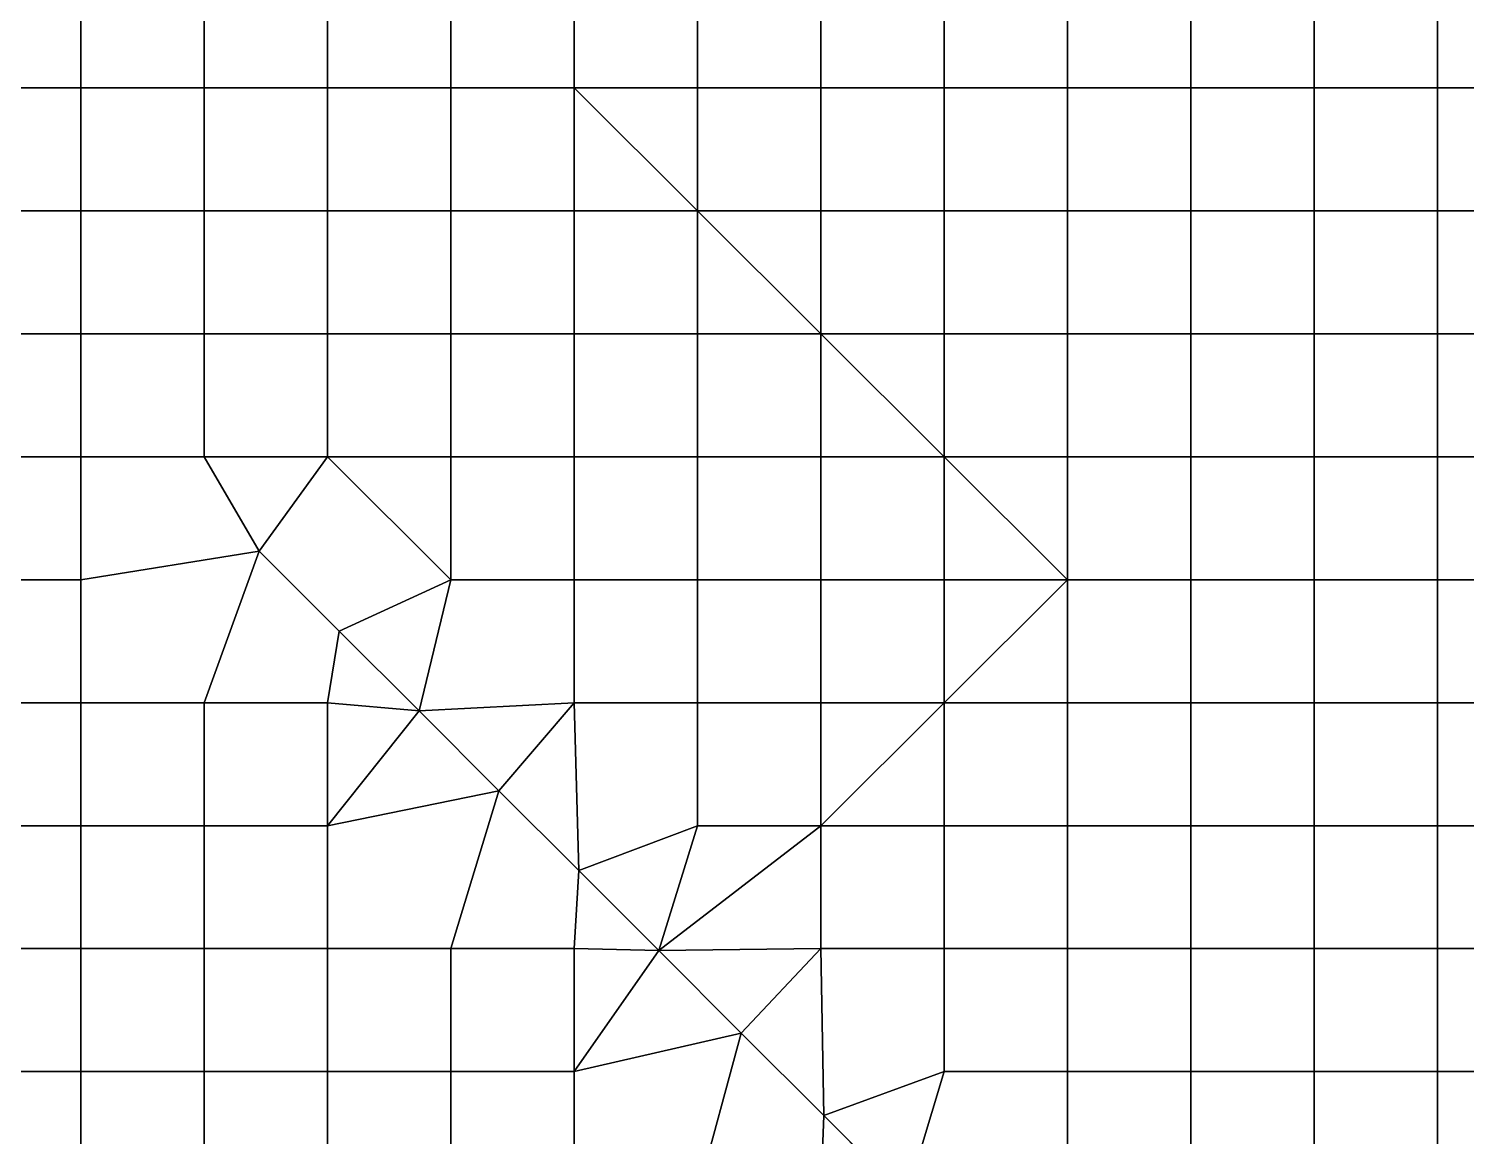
# Model space of a CAD drawing. Extents: x -13 to 39.3, y -26.5 to 20.6.
# Drawn here: x 5.41 to 11.26, y -14.26 to -9.75 of the extents above; entities that cross this region are included whole.
import ezdxf

# ---------------------------------------------------------------- set-up
doc = ezdxf.new("R2010")
doc.units = 0
doc.layers.add('BARS', color=1, linetype='CONTINUOUS')
doc.layers.add('FACES', color=5, linetype='CONTINUOUS')

msp = doc.modelspace()

# ---------------------------------------------------------------- linework, layer by layer
at = {"layer": 'BARS'}
for p, q in [((7.62675, -9.99316), (8.12887, -10.4939)), ((7.62675, -9.99316, 3.3), (8.12887, -10.4939, 3.3)), ((8.12887, -10.4939), (8.63098, -10.9946)), ((8.12887, -10.4939, 3.3), (8.63098, -10.9946, 3.3)), ((8.63098, -10.9946), (9.13309, -11.4953)), ((8.63098, -10.9946, 3.3), (9.13309, -11.4953, 3.3)), ((9.13309, -11.4953), (9.63521, -11.996)), ((9.13309, -11.4953, 3.3), (9.63521, -11.996, 3.3)), ((6.66938, -12.2047), (6.34411, -11.8794)), ((6.34411, -11.8794), (6.34411, -11.8794, 0.66)), ((6.34411, -11.8794, 0.66), (6.34411, -11.8794, 1.32)), ((6.34411, -11.8794, 1.32), (6.34411, -11.8794, 1.98)), ((6.34411, -11.8794, 1.98), (6.34411, -11.8794, 2.64)), ((6.34411, -11.8794, 2.64), (6.34411, -11.8794, 3.3)), ((6.66938, -12.2047, 3.3), (6.34411, -11.8794, 3.3)), ((9.63521, -11.996), (9.13309, -12.4967)), ((9.63521, -11.996, 3.3), (9.13309, -12.4967, 3.3)), ((6.99465, -12.5299), (6.66938, -12.2047)), ((6.99465, -12.5299, 3.3), (6.66938, -12.2047, 3.3)), ((9.13309, -12.4967), (8.63098, -12.9974)), ((9.13309, -12.4967, 3.3), (8.63098, -12.9974, 3.3)), ((7.31992, -12.8552), (6.99465, -12.5299)), ((7.31992, -12.8552, 3.3), (6.99465, -12.5299, 3.3)), ((7.64519, -13.1805), (7.31992, -12.8552)), ((7.64519, -13.1805, 3.3), (7.31992, -12.8552, 3.3)), ((8.63098, -12.9974), (7.97046, -13.5057)), ((8.63098, -12.9974, 3.3), (7.97046, -13.5057, 3.3)), ((7.97046, -13.5057), (7.64519, -13.1805)), ((7.97046, -13.5057, 3.3), (7.64519, -13.1805, 3.3)), ((8.30633, -13.8416), (7.97046, -13.5057)), ((8.30633, -13.8416, 3.3), (7.97046, -13.5057, 3.3)), ((8.64221, -14.1775), (8.30633, -13.8416)), ((8.64221, -14.1775, 3.3), (8.30633, -13.8416, 3.3)), ((8.97809, -14.5134), (8.64221, -14.1775)), ((8.97809, -14.5134, 3.3), (8.64221, -14.1775, 3.3))]:
    msp.add_line(p, q, dxfattribs=at)
at = {"layer": 'FACES'}
for points in [[(5.6183, -9.49245), (5.11618, -9.49245), (5.11618, -9.99316), (5.6183, -9.99316)], [(5.6183, -9.49245, 3.3), (5.11618, -9.49245, 3.3), (5.11618, -9.99316, 3.3), (5.6183, -9.99316, 3.3)], [(6.12041, -9.49245), (5.6183, -9.49245), (5.6183, -9.99316), (6.12041, -9.99316)], [(6.12041, -9.49245, 3.3), (5.6183, -9.49245, 3.3), (5.6183, -9.99316, 3.3), (6.12041, -9.99316, 3.3)], [(6.62252, -9.49245), (6.12041, -9.49245), (6.12041, -9.99316), (6.62252, -9.99316)], [(6.62252, -9.49245, 3.3), (6.12041, -9.49245, 3.3), (6.12041, -9.99316, 3.3), (6.62252, -9.99316, 3.3)], [(7.12464, -9.49245), (6.62252, -9.49245), (6.62252, -9.99316), (7.12464, -9.99316)], [(7.12464, -9.49245, 3.3), (6.62252, -9.49245, 3.3), (6.62252, -9.99316, 3.3), (7.12464, -9.99316, 3.3)], [(7.62675, -9.49245), (7.12464, -9.49245), (7.12464, -9.99316), (7.62675, -9.99316)], [(7.62675, -9.49245, 3.3), (7.12464, -9.49245, 3.3), (7.12464, -9.99316, 3.3), (7.62675, -9.99316, 3.3)], [(8.12887, -9.49245), (7.62675, -9.49245), (7.62675, -9.99316), (8.12887, -9.99316)], [(8.12887, -9.49245, 3.3), (7.62675, -9.49245, 3.3), (7.62675, -9.99316, 3.3), (8.12887, -9.99316, 3.3)], [(8.63098, -9.49245), (8.12887, -9.49245), (8.12887, -9.99316), (8.63098, -9.99316)], [(8.63098, -9.49245, 3.3), (8.12887, -9.49245, 3.3), (8.12887, -9.99316, 3.3), (8.63098, -9.99316, 3.3)], [(9.13309, -9.49245), (8.63098, -9.49245), (8.63098, -9.99316), (9.13309, -9.99316)], [(9.13309, -9.49245, 3.3), (8.63098, -9.49245, 3.3), (8.63098, -9.99316, 3.3), (9.13309, -9.99316, 3.3)], [(9.63521, -9.49245), (9.13309, -9.49245), (9.13309, -9.99316), (9.63521, -9.99316)], [(9.63521, -9.49245, 3.3), (9.13309, -9.49245, 3.3), (9.13309, -9.99316, 3.3), (9.63521, -9.99316, 3.3)], [(10.1373, -9.49245), (9.63521, -9.49245), (9.63521, -9.99316), (10.1373, -9.99316)], [(10.1373, -9.49245, 3.3), (9.63521, -9.49245, 3.3), (9.63521, -9.99316, 3.3), (10.1373, -9.99316, 3.3)], [(10.6394, -9.49245), (10.1373, -9.49245), (10.1373, -9.99316), (10.6394, -9.99316)], [(10.6394, -9.49245, 3.3), (10.1373, -9.49245, 3.3), (10.1373, -9.99316, 3.3), (10.6394, -9.99316, 3.3)], [(11.1415, -9.49245), (10.6394, -9.49245), (10.6394, -9.99316), (11.1415, -9.99316)], [(11.1415, -9.49245, 3.3), (10.6394, -9.49245, 3.3), (10.6394, -9.99316, 3.3), (11.1415, -9.99316, 3.3)], [(11.6437, -9.49245), (11.1415, -9.49245), (11.1415, -9.99316), (11.6437, -9.99316)], [(11.6437, -9.49245, 3.3), (11.1415, -9.49245, 3.3), (11.1415, -9.99316, 3.3), (11.6437, -9.99316, 3.3)], [(5.6183, -9.99316), (5.11618, -9.99316), (5.11618, -10.4939), (5.6183, -10.4939)], [(5.6183, -9.99316, 3.3), (5.11618, -9.99316, 3.3), (5.11618, -10.4939, 3.3), (5.6183, -10.4939, 3.3)], [(6.12041, -9.99316), (5.6183, -9.99316), (5.6183, -10.4939), (6.12041, -10.4939)], [(6.12041, -9.99316, 3.3), (5.6183, -9.99316, 3.3), (5.6183, -10.4939, 3.3), (6.12041, -10.4939, 3.3)], [(6.62252, -9.99316), (6.12041, -9.99316), (6.12041, -10.4939), (6.62252, -10.4939)], [(6.62252, -9.99316, 3.3), (6.12041, -9.99316, 3.3), (6.12041, -10.4939, 3.3), (6.62252, -10.4939, 3.3)], [(7.12464, -9.99316), (6.62252, -9.99316), (6.62252, -10.4939), (7.12464, -10.4939)], [(7.12464, -9.99316, 3.3), (6.62252, -9.99316, 3.3), (6.62252, -10.4939, 3.3), (7.12464, -10.4939, 3.3)], [(7.62675, -9.99316), (7.12464, -9.99316), (7.12464, -10.4939), (7.62675, -10.4939)], [(7.62675, -9.99316, 3.3), (7.12464, -9.99316, 3.3), (7.12464, -10.4939, 3.3), (7.62675, -10.4939, 3.3)], [(8.12887, -9.99316), (7.62675, -9.99316), (7.62675, -10.4939), (8.12887, -10.4939)], [(8.12887, -10.4939, 0.66), (8.12887, -10.4939), (7.62675, -9.99316), (7.62675, -9.99316, 0.66)], [(8.12887, -10.4939, 1.32), (8.12887, -10.4939, 0.66), (7.62675, -9.99316, 0.66), (7.62675, -9.99316, 1.32)], [(8.12887, -10.4939, 1.98), (8.12887, -10.4939, 1.32), (7.62675, -9.99316, 1.32), (7.62675, -9.99316, 1.98)], [(8.12887, -10.4939, 2.64), (8.12887, -10.4939, 1.98), (7.62675, -9.99316, 1.98), (7.62675, -9.99316, 2.64)], [(8.12887, -10.4939, 3.3), (8.12887, -10.4939, 2.64), (7.62675, -9.99316, 2.64), (7.62675, -9.99316, 3.3)], [(8.12887, -9.99316, 3.3), (7.62675, -9.99316, 3.3), (7.62675, -10.4939, 3.3), (8.12887, -10.4939, 3.3)], [(8.63098, -9.99316), (8.12887, -9.99316), (8.12887, -10.4939), (8.63098, -10.4939)], [(8.63098, -9.99316, 3.3), (8.12887, -9.99316, 3.3), (8.12887, -10.4939, 3.3), (8.63098, -10.4939, 3.3)], [(9.13309, -9.99316), (8.63098, -9.99316), (8.63098, -10.4939), (9.13309, -10.4939)], [(9.13309, -9.99316, 3.3), (8.63098, -9.99316, 3.3), (8.63098, -10.4939, 3.3), (9.13309, -10.4939, 3.3)], [(9.63521, -9.99316), (9.13309, -9.99316), (9.13309, -10.4939), (9.63521, -10.4939)], [(9.63521, -9.99316, 3.3), (9.13309, -9.99316, 3.3), (9.13309, -10.4939, 3.3), (9.63521, -10.4939, 3.3)], [(10.1373, -9.99316), (9.63521, -9.99316), (9.63521, -10.4939), (10.1373, -10.4939)], [(10.1373, -9.99316, 3.3), (9.63521, -9.99316, 3.3), (9.63521, -10.4939, 3.3), (10.1373, -10.4939, 3.3)], [(10.6394, -9.99316), (10.1373, -9.99316), (10.1373, -10.4939), (10.6394, -10.4939)], [(10.6394, -9.99316, 3.3), (10.1373, -9.99316, 3.3), (10.1373, -10.4939, 3.3), (10.6394, -10.4939, 3.3)], [(11.1415, -9.99316), (10.6394, -9.99316), (10.6394, -10.4939), (11.1415, -10.4939)], [(11.1415, -9.99316, 3.3), (10.6394, -9.99316, 3.3), (10.6394, -10.4939, 3.3), (11.1415, -10.4939, 3.3)], [(11.6437, -9.99316), (11.1415, -9.99316), (11.1415, -10.4939), (11.6437, -10.4939)], [(11.6437, -9.99316, 3.3), (11.1415, -9.99316, 3.3), (11.1415, -10.4939, 3.3), (11.6437, -10.4939, 3.3)], [(5.6183, -10.4939), (5.11618, -10.4939), (5.11618, -10.9946), (5.6183, -10.9946)], [(5.6183, -10.4939, 3.3), (5.11618, -10.4939, 3.3), (5.11618, -10.9946, 3.3), (5.6183, -10.9946, 3.3)], [(6.12041, -10.4939), (5.6183, -10.4939), (5.6183, -10.9946), (6.12041, -10.9946)], [(6.12041, -10.4939, 3.3), (5.6183, -10.4939, 3.3), (5.6183, -10.9946, 3.3), (6.12041, -10.9946, 3.3)], [(6.62252, -10.4939), (6.12041, -10.4939), (6.12041, -10.9946), (6.62252, -10.9946)], [(6.62252, -10.4939, 3.3), (6.12041, -10.4939, 3.3), (6.12041, -10.9946, 3.3), (6.62252, -10.9946, 3.3)], [(7.12464, -10.4939), (6.62252, -10.4939), (6.62252, -10.9946), (7.12464, -10.9946)], [(7.12464, -10.4939, 3.3), (6.62252, -10.4939, 3.3), (6.62252, -10.9946, 3.3), (7.12464, -10.9946, 3.3)], [(7.62675, -10.4939), (7.12464, -10.4939), (7.12464, -10.9946), (7.62675, -10.9946)], [(7.62675, -10.4939, 3.3), (7.12464, -10.4939, 3.3), (7.12464, -10.9946, 3.3), (7.62675, -10.9946, 3.3)], [(8.12887, -10.4939), (7.62675, -10.4939), (7.62675, -10.9946), (8.12887, -10.9946)], [(8.12887, -10.4939, 3.3), (7.62675, -10.4939, 3.3), (7.62675, -10.9946, 3.3), (8.12887, -10.9946, 3.3)], [(8.63098, -10.4939), (8.12887, -10.4939), (8.12887, -10.9946), (8.63098, -10.9946)], [(8.63098, -10.9946, 0.66), (8.63098, -10.9946), (8.12887, -10.4939), (8.12887, -10.4939, 0.66)], [(8.63098, -10.9946, 1.32), (8.63098, -10.9946, 0.66), (8.12887, -10.4939, 0.66), (8.12887, -10.4939, 1.32)], [(8.63098, -10.9946, 1.98), (8.63098, -10.9946, 1.32), (8.12887, -10.4939, 1.32), (8.12887, -10.4939, 1.98)], [(8.63098, -10.9946, 2.64), (8.63098, -10.9946, 1.98), (8.12887, -10.4939, 1.98), (8.12887, -10.4939, 2.64)], [(8.63098, -10.9946, 3.3), (8.63098, -10.9946, 2.64), (8.12887, -10.4939, 2.64), (8.12887, -10.4939, 3.3)], [(8.63098, -10.4939, 3.3), (8.12887, -10.4939, 3.3), (8.12887, -10.9946, 3.3), (8.63098, -10.9946, 3.3)], [(9.13309, -10.4939), (8.63098, -10.4939), (8.63098, -10.9946), (9.13309, -10.9946)], [(9.13309, -10.4939, 3.3), (8.63098, -10.4939, 3.3), (8.63098, -10.9946, 3.3), (9.13309, -10.9946, 3.3)], [(9.63521, -10.4939), (9.13309, -10.4939), (9.13309, -10.9946), (9.63521, -10.9946)], [(9.63521, -10.4939, 3.3), (9.13309, -10.4939, 3.3), (9.13309, -10.9946, 3.3), (9.63521, -10.9946, 3.3)], [(10.1373, -10.4939), (9.63521, -10.4939), (9.63521, -10.9946), (10.1373, -10.9946)], [(10.1373, -10.4939, 3.3), (9.63521, -10.4939, 3.3), (9.63521, -10.9946, 3.3), (10.1373, -10.9946, 3.3)], [(10.6394, -10.4939), (10.1373, -10.4939), (10.1373, -10.9946), (10.6394, -10.9946)], [(10.6394, -10.4939, 3.3), (10.1373, -10.4939, 3.3), (10.1373, -10.9946, 3.3), (10.6394, -10.9946, 3.3)], [(11.1415, -10.4939), (10.6394, -10.4939), (10.6394, -10.9946), (11.1415, -10.9946)], [(11.1415, -10.4939, 3.3), (10.6394, -10.4939, 3.3), (10.6394, -10.9946, 3.3), (11.1415, -10.9946, 3.3)], [(11.6437, -10.4939), (11.1415, -10.4939), (11.1415, -10.9946), (11.6437, -10.9946)], [(11.6437, -10.4939, 3.3), (11.1415, -10.4939, 3.3), (11.1415, -10.9946, 3.3), (11.6437, -10.9946, 3.3)], [(5.6183, -10.9946), (5.11618, -10.9946), (5.11618, -11.4953), (5.6183, -11.4953)], [(5.6183, -10.9946, 3.3), (5.11618, -10.9946, 3.3), (5.11618, -11.4953, 3.3), (5.6183, -11.4953, 3.3)], [(6.12041, -10.9946), (5.6183, -10.9946), (5.6183, -11.4953), (6.12041, -11.4953)], [(6.12041, -10.9946, 3.3), (5.6183, -10.9946, 3.3), (5.6183, -11.4953, 3.3), (6.12041, -11.4953, 3.3)], [(6.62252, -10.9946), (6.12041, -10.9946), (6.12041, -11.4953), (6.62252, -11.4953)], [(6.62252, -10.9946, 3.3), (6.12041, -10.9946, 3.3), (6.12041, -11.4953, 3.3), (6.62252, -11.4953, 3.3)], [(7.12464, -10.9946), (6.62252, -10.9946), (6.62252, -11.4953), (7.12464, -11.4953)], [(7.12464, -10.9946, 3.3), (6.62252, -10.9946, 3.3), (6.62252, -11.4953, 3.3), (7.12464, -11.4953, 3.3)], [(7.62675, -10.9946), (7.12464, -10.9946), (7.12464, -11.4953), (7.62675, -11.4953)], [(7.62675, -10.9946, 3.3), (7.12464, -10.9946, 3.3), (7.12464, -11.4953, 3.3), (7.62675, -11.4953, 3.3)], [(8.12887, -10.9946), (7.62675, -10.9946), (7.62675, -11.4953), (8.12887, -11.4953)], [(8.12887, -10.9946, 3.3), (7.62675, -10.9946, 3.3), (7.62675, -11.4953, 3.3), (8.12887, -11.4953, 3.3)], [(8.63098, -10.9946), (8.12887, -10.9946), (8.12887, -11.4953), (8.63098, -11.4953)], [(8.63098, -10.9946, 3.3), (8.12887, -10.9946, 3.3), (8.12887, -11.4953, 3.3), (8.63098, -11.4953, 3.3)], [(9.13309, -10.9946), (8.63098, -10.9946), (8.63098, -11.4953), (9.13309, -11.4953)], [(9.13309, -11.4953, 0.66), (9.13309, -11.4953), (8.63098, -10.9946), (8.63098, -10.9946, 0.66)], [(9.13309, -11.4953, 1.32), (9.13309, -11.4953, 0.66), (8.63098, -10.9946, 0.66), (8.63098, -10.9946, 1.32)], [(9.13309, -11.4953, 1.98), (9.13309, -11.4953, 1.32), (8.63098, -10.9946, 1.32), (8.63098, -10.9946, 1.98)], [(9.13309, -11.4953, 2.64), (9.13309, -11.4953, 1.98), (8.63098, -10.9946, 1.98), (8.63098, -10.9946, 2.64)], [(9.13309, -11.4953, 3.3), (9.13309, -11.4953, 2.64), (8.63098, -10.9946, 2.64), (8.63098, -10.9946, 3.3)], [(9.13309, -10.9946, 3.3), (8.63098, -10.9946, 3.3), (8.63098, -11.4953, 3.3), (9.13309, -11.4953, 3.3)], [(9.63521, -10.9946), (9.13309, -10.9946), (9.13309, -11.4953), (9.63521, -11.4953)], [(9.63521, -10.9946, 3.3), (9.13309, -10.9946, 3.3), (9.13309, -11.4953, 3.3), (9.63521, -11.4953, 3.3)], [(10.1373, -10.9946), (9.63521, -10.9946), (9.63521, -11.4953), (10.1373, -11.4953)], [(10.1373, -10.9946, 3.3), (9.63521, -10.9946, 3.3), (9.63521, -11.4953, 3.3), (10.1373, -11.4953, 3.3)], [(10.6394, -10.9946), (10.1373, -10.9946), (10.1373, -11.4953), (10.6394, -11.4953)], [(10.6394, -10.9946, 3.3), (10.1373, -10.9946, 3.3), (10.1373, -11.4953, 3.3), (10.6394, -11.4953, 3.3)], [(11.1415, -10.9946), (10.6394, -10.9946), (10.6394, -11.4953), (11.1415, -11.4953)], [(11.1415, -10.9946, 3.3), (10.6394, -10.9946, 3.3), (10.6394, -11.4953, 3.3), (11.1415, -11.4953, 3.3)], [(11.6437, -10.9946), (11.1415, -10.9946), (11.1415, -11.4953), (11.6437, -11.4953)], [(11.6437, -10.9946, 3.3), (11.1415, -10.9946, 3.3), (11.1415, -11.4953, 3.3), (11.6437, -11.4953, 3.3)], [(5.6183, -11.4953), (5.11618, -11.4953), (5.11618, -11.996), (5.6183, -11.996)], [(5.6183, -11.4953, 3.3), (5.11618, -11.4953, 3.3), (5.11618, -11.996, 3.3), (5.6183, -11.996, 3.3)], [(6.12041, -11.4953), (5.6183, -11.4953), (5.6183, -11.996), (6.34411, -11.8794)], [(6.12041, -11.4953, 3.3), (5.6183, -11.4953, 3.3), (5.6183, -11.996, 3.3), (6.34411, -11.8794, 3.3)], [(6.62252, -11.4953), (6.12041, -11.4953), (6.34411, -11.8794)], [(6.62252, -11.4953, 3.3), (6.12041, -11.4953, 3.3), (6.34411, -11.8794, 3.3)], [(7.12464, -11.996), (6.62252, -11.4953), (6.34411, -11.8794), (6.66938, -12.2047)], [(7.12464, -11.996, 3.3), (6.62252, -11.4953, 3.3), (6.34411, -11.8794, 3.3), (6.66938, -12.2047, 3.3)], [(7.12464, -11.4953), (6.62252, -11.4953), (7.12464, -11.996)], [(7.12464, -11.4953, 3.3), (6.62252, -11.4953, 3.3), (7.12464, -11.996, 3.3)], [(7.62675, -11.4953), (7.12464, -11.4953), (7.12464, -11.996), (7.62675, -11.996)], [(7.62675, -11.4953, 3.3), (7.12464, -11.4953, 3.3), (7.12464, -11.996, 3.3), (7.62675, -11.996, 3.3)], [(8.12887, -11.4953), (7.62675, -11.4953), (7.62675, -11.996), (8.12887, -11.996)], [(8.12887, -11.4953, 3.3), (7.62675, -11.4953, 3.3), (7.62675, -11.996, 3.3), (8.12887, -11.996, 3.3)], [(8.63098, -11.4953), (8.12887, -11.4953), (8.12887, -11.996), (8.63098, -11.996)], [(8.63098, -11.4953, 3.3), (8.12887, -11.4953, 3.3), (8.12887, -11.996, 3.3), (8.63098, -11.996, 3.3)], [(9.13309, -11.4953), (8.63098, -11.4953), (8.63098, -11.996), (9.13309, -11.996)], [(9.13309, -11.4953, 3.3), (8.63098, -11.4953, 3.3), (8.63098, -11.996, 3.3), (9.13309, -11.996, 3.3)], [(9.63521, -11.4953), (9.13309, -11.4953), (9.13309, -11.996), (9.63521, -11.996)], [(9.63521, -11.996), (9.13309, -11.4953), (9.13309, -11.4953, 0.66), (9.63521, -11.996, 0.66)], [(9.63521, -11.996, 0.66), (9.13309, -11.4953, 0.66), (9.13309, -11.4953, 1.32), (9.63521, -11.996, 1.32)], [(9.63521, -11.996, 1.32), (9.13309, -11.4953, 1.32), (9.13309, -11.4953, 1.98), (9.63521, -11.996, 1.98)], [(9.63521, -11.996, 1.98), (9.13309, -11.4953, 1.98), (9.13309, -11.4953, 2.64), (9.63521, -11.996, 2.64)], [(9.63521, -11.996, 2.64), (9.13309, -11.4953, 2.64), (9.13309, -11.4953, 3.3), (9.63521, -11.996, 3.3)], [(9.63521, -11.4953, 3.3), (9.13309, -11.4953, 3.3), (9.13309, -11.996, 3.3), (9.63521, -11.996, 3.3)], [(10.1373, -11.4953), (9.63521, -11.4953), (9.63521, -11.996), (10.1373, -11.996)], [(10.1373, -11.4953, 3.3), (9.63521, -11.4953, 3.3), (9.63521, -11.996, 3.3), (10.1373, -11.996, 3.3)], [(10.6394, -11.4953), (10.1373, -11.4953), (10.1373, -11.996), (10.6394, -11.996)], [(10.6394, -11.4953, 3.3), (10.1373, -11.4953, 3.3), (10.1373, -11.996, 3.3), (10.6394, -11.996, 3.3)], [(11.1415, -11.4953), (10.6394, -11.4953), (10.6394, -11.996), (11.1415, -11.996)], [(11.1415, -11.4953, 3.3), (10.6394, -11.4953, 3.3), (10.6394, -11.996, 3.3), (11.1415, -11.996, 3.3)], [(11.6437, -11.4953), (11.1415, -11.4953), (11.1415, -11.996), (11.6437, -11.996)], [(11.6437, -11.4953, 3.3), (11.1415, -11.4953, 3.3), (11.1415, -11.996, 3.3), (11.6437, -11.996, 3.3)], [(6.34411, -11.8794), (5.6183, -11.996), (5.6183, -12.4967), (6.12041, -12.4967)], [(6.34411, -11.8794, 3.3), (5.6183, -11.996, 3.3), (5.6183, -12.4967, 3.3), (6.12041, -12.4967, 3.3)], [(6.66938, -12.2047), (6.34411, -11.8794), (6.12041, -12.4967), (6.62252, -12.4967)], [(6.66938, -12.2047, 3.3), (6.34411, -11.8794, 3.3), (6.12041, -12.4967, 3.3), (6.62252, -12.4967, 3.3)], [(6.66938, -12.2047, 0.66), (6.66938, -12.2047), (6.34411, -11.8794), (6.34411, -11.8794, 0.66)], [(6.66938, -12.2047, 0.66), (6.34411, -11.8794, 0.66), (6.34411, -11.8794, 1.32), (6.66938, -12.2047, 1.32)], [(6.66938, -12.2047, 1.32), (6.34411, -11.8794, 1.32), (6.34411, -11.8794, 1.98), (6.66938, -12.2047, 1.98)], [(6.66938, -12.2047, 1.98), (6.34411, -11.8794, 1.98), (6.34411, -11.8794, 2.64), (6.66938, -12.2047, 2.64)], [(6.66938, -12.2047, 2.64), (6.34411, -11.8794, 2.64), (6.34411, -11.8794, 3.3), (6.66938, -12.2047, 3.3)], [(5.6183, -11.996), (5.11618, -11.996), (5.11618, -12.4967), (5.6183, -12.4967)], [(5.6183, -11.996, 3.3), (5.11618, -11.996, 3.3), (5.11618, -12.4967, 3.3), (5.6183, -12.4967, 3.3)], [(7.12464, -11.996), (6.66938, -12.2047), (6.99465, -12.5299)], [(7.12464, -11.996, 3.3), (6.66938, -12.2047, 3.3), (6.99465, -12.5299, 3.3)], [(7.62675, -11.996), (7.12464, -11.996), (6.99465, -12.5299), (7.62675, -12.4967)], [(7.62675, -11.996, 3.3), (7.12464, -11.996, 3.3), (6.99465, -12.5299, 3.3), (7.62675, -12.4967, 3.3)], [(8.12887, -11.996), (7.62675, -11.996), (7.62675, -12.4967), (8.12887, -12.4967)], [(8.12887, -11.996, 3.3), (7.62675, -11.996, 3.3), (7.62675, -12.4967, 3.3), (8.12887, -12.4967, 3.3)], [(8.63098, -11.996), (8.12887, -11.996), (8.12887, -12.4967), (8.63098, -12.4967)], [(8.63098, -11.996, 3.3), (8.12887, -11.996, 3.3), (8.12887, -12.4967, 3.3), (8.63098, -12.4967, 3.3)], [(9.13309, -11.996), (8.63098, -11.996), (8.63098, -12.4967), (9.13309, -12.4967)], [(9.13309, -11.996, 3.3), (8.63098, -11.996, 3.3), (8.63098, -12.4967, 3.3), (9.13309, -12.4967, 3.3)], [(9.63521, -11.996), (9.13309, -11.996), (9.13309, -12.4967), (9.63521, -12.4967)], [(9.63521, -11.996), (9.13309, -12.4967), (9.13309, -12.4967, 0.66), (9.63521, -11.996, 0.66)], [(9.63521, -11.996, 0.66), (9.13309, -12.4967, 0.66), (9.13309, -12.4967, 1.32), (9.63521, -11.996, 1.32)], [(9.63521, -11.996, 1.32), (9.13309, -12.4967, 1.32), (9.13309, -12.4967, 1.98), (9.63521, -11.996, 1.98)], [(9.63521, -11.996, 1.98), (9.13309, -12.4967, 1.98), (9.13309, -12.4967, 2.64), (9.63521, -11.996, 2.64)], [(9.63521, -11.996, 2.64), (9.13309, -12.4967, 2.64), (9.13309, -12.4967, 3.3), (9.63521, -11.996, 3.3)], [(9.63521, -11.996, 3.3), (9.13309, -11.996, 3.3), (9.13309, -12.4967, 3.3), (9.63521, -12.4967, 3.3)], [(10.1373, -11.996), (9.63521, -11.996), (9.63521, -12.4967), (10.1373, -12.4967)], [(10.1373, -11.996, 3.3), (9.63521, -11.996, 3.3), (9.63521, -12.4967, 3.3), (10.1373, -12.4967, 3.3)], [(10.6394, -11.996), (10.1373, -11.996), (10.1373, -12.4967), (10.6394, -12.4967)], [(10.6394, -11.996, 3.3), (10.1373, -11.996, 3.3), (10.1373, -12.4967, 3.3), (10.6394, -12.4967, 3.3)], [(11.1415, -11.996), (10.6394, -11.996), (10.6394, -12.4967), (11.1415, -12.4967)], [(11.1415, -11.996, 3.3), (10.6394, -11.996, 3.3), (10.6394, -12.4967, 3.3), (11.1415, -12.4967, 3.3)], [(11.6437, -11.996), (11.1415, -11.996), (11.1415, -12.4967), (11.6437, -12.4967)], [(11.6437, -11.996, 3.3), (11.1415, -11.996, 3.3), (11.1415, -12.4967, 3.3), (11.6437, -12.4967, 3.3)], [(6.99465, -12.5299), (6.66938, -12.2047), (6.62252, -12.4967)], [(6.99465, -12.5299, 3.3), (6.66938, -12.2047, 3.3), (6.62252, -12.4967, 3.3)], [(6.99465, -12.5299, 0.66), (6.99465, -12.5299), (6.66938, -12.2047), (6.66938, -12.2047, 0.66)], [(6.99465, -12.5299, 1.32), (6.99465, -12.5299, 0.66), (6.66938, -12.2047, 0.66), (6.66938, -12.2047, 1.32)], [(6.99465, -12.5299, 1.98), (6.99465, -12.5299, 1.32), (6.66938, -12.2047, 1.32), (6.66938, -12.2047, 1.98)], [(6.99465, -12.5299, 2.64), (6.99465, -12.5299, 1.98), (6.66938, -12.2047, 1.98), (6.66938, -12.2047, 2.64)], [(6.99465, -12.5299, 2.64), (6.66938, -12.2047, 2.64), (6.66938, -12.2047, 3.3), (6.99465, -12.5299, 3.3)], [(5.6183, -12.4967), (5.11618, -12.4967), (5.11618, -12.9974), (5.6183, -12.9974)], [(5.6183, -12.4967, 3.3), (5.11618, -12.4967, 3.3), (5.11618, -12.9974, 3.3), (5.6183, -12.9974, 3.3)], [(6.12041, -12.4967), (5.6183, -12.4967), (5.6183, -12.9974), (6.12041, -12.9974)], [(6.12041, -12.4967, 3.3), (5.6183, -12.4967, 3.3), (5.6183, -12.9974, 3.3), (6.12041, -12.9974, 3.3)], [(6.62252, -12.4967), (6.12041, -12.4967), (6.12041, -12.9974), (6.62252, -12.9974)], [(6.62252, -12.4967, 3.3), (6.12041, -12.4967, 3.3), (6.12041, -12.9974, 3.3), (6.62252, -12.9974, 3.3)], [(6.99465, -12.5299), (6.62252, -12.4967), (6.62252, -12.9974)], [(6.99465, -12.5299, 3.3), (6.62252, -12.4967, 3.3), (6.62252, -12.9974, 3.3)], [(7.62675, -12.4967), (6.99465, -12.5299), (7.31992, -12.8552)], [(7.62675, -12.4967, 3.3), (6.99465, -12.5299, 3.3), (7.31992, -12.8552, 3.3)], [(7.62675, -12.4967), (7.31992, -12.8552), (7.64519, -13.1805)], [(7.62675, -12.4967, 3.3), (7.31992, -12.8552, 3.3), (7.64519, -13.1805, 3.3)], [(8.12887, -12.4967), (7.62675, -12.4967), (7.64519, -13.1805), (8.12887, -12.9974)], [(8.12887, -12.4967, 3.3), (7.62675, -12.4967, 3.3), (7.64519, -13.1805, 3.3), (8.12887, -12.9974, 3.3)], [(8.63098, -12.4967), (8.12887, -12.4967), (8.12887, -12.9974), (8.63098, -12.9974)], [(8.63098, -12.4967, 3.3), (8.12887, -12.4967, 3.3), (8.12887, -12.9974, 3.3), (8.63098, -12.9974, 3.3)], [(9.13309, -12.4967), (8.63098, -12.4967), (8.63098, -12.9974), (9.13309, -12.9974)], [(9.13309, -12.4967), (8.63098, -12.9974), (8.63098, -12.9974, 0.66), (9.13309, -12.4967, 0.66)], [(9.13309, -12.4967, 0.66), (8.63098, -12.9974, 0.66), (8.63098, -12.9974, 1.32), (9.13309, -12.4967, 1.32)], [(9.13309, -12.4967, 1.32), (8.63098, -12.9974, 1.32), (8.63098, -12.9974, 1.98), (9.13309, -12.4967, 1.98)], [(9.13309, -12.4967, 1.98), (8.63098, -12.9974, 1.98), (8.63098, -12.9974, 2.64), (9.13309, -12.4967, 2.64)], [(9.13309, -12.4967, 2.64), (8.63098, -12.9974, 2.64), (8.63098, -12.9974, 3.3), (9.13309, -12.4967, 3.3)], [(9.13309, -12.4967, 3.3), (8.63098, -12.4967, 3.3), (8.63098, -12.9974, 3.3), (9.13309, -12.9974, 3.3)], [(9.63521, -12.4967), (9.13309, -12.4967), (9.13309, -12.9974), (9.63521, -12.9974)], [(9.63521, -12.4967, 3.3), (9.13309, -12.4967, 3.3), (9.13309, -12.9974, 3.3), (9.63521, -12.9974, 3.3)], [(10.1373, -12.4967), (9.63521, -12.4967), (9.63521, -12.9974), (10.1373, -12.9974)], [(10.1373, -12.4967, 3.3), (9.63521, -12.4967, 3.3), (9.63521, -12.9974, 3.3), (10.1373, -12.9974, 3.3)], [(10.6394, -12.4967), (10.1373, -12.4967), (10.1373, -12.9974), (10.6394, -12.9974)], [(10.6394, -12.4967, 3.3), (10.1373, -12.4967, 3.3), (10.1373, -12.9974, 3.3), (10.6394, -12.9974, 3.3)], [(11.1415, -12.4967), (10.6394, -12.4967), (10.6394, -12.9974), (11.1415, -12.9974)], [(11.1415, -12.4967, 3.3), (10.6394, -12.4967, 3.3), (10.6394, -12.9974, 3.3), (11.1415, -12.9974, 3.3)], [(11.6437, -12.4967), (11.1415, -12.4967), (11.1415, -12.9974), (11.6437, -12.9974)], [(11.6437, -12.4967, 3.3), (11.1415, -12.4967, 3.3), (11.1415, -12.9974, 3.3), (11.6437, -12.9974, 3.3)], [(7.31992, -12.8552), (6.99465, -12.5299), (6.62252, -12.9974)], [(7.31992, -12.8552, 3.3), (6.99465, -12.5299, 3.3), (6.62252, -12.9974, 3.3)], [(7.31992, -12.8552, 0.66), (7.31992, -12.8552), (6.99465, -12.5299), (6.99465, -12.5299, 0.66)], [(7.31992, -12.8552, 1.32), (7.31992, -12.8552, 0.66), (6.99465, -12.5299, 0.66), (6.99465, -12.5299, 1.32)], [(7.31992, -12.8552, 1.98), (7.31992, -12.8552, 1.32), (6.99465, -12.5299, 1.32), (6.99465, -12.5299, 1.98)], [(7.31992, -12.8552, 2.64), (7.31992, -12.8552, 1.98), (6.99465, -12.5299, 1.98), (6.99465, -12.5299, 2.64)], [(7.31992, -12.8552, 2.64), (6.99465, -12.5299, 2.64), (6.99465, -12.5299, 3.3), (7.31992, -12.8552, 3.3)], [(7.31992, -12.8552), (6.62252, -12.9974), (6.62252, -13.4981), (7.12464, -13.4981)], [(7.31992, -12.8552, 3.3), (6.62252, -12.9974, 3.3), (6.62252, -13.4981, 3.3), (7.12464, -13.4981, 3.3)], [(7.64519, -13.1805), (7.31992, -12.8552), (7.12464, -13.4981), (7.62675, -13.4981)], [(7.64519, -13.1805, 3.3), (7.31992, -12.8552, 3.3), (7.12464, -13.4981, 3.3), (7.62675, -13.4981, 3.3)], [(7.64519, -13.1805, 0.66), (7.64519, -13.1805), (7.31992, -12.8552), (7.31992, -12.8552, 0.66)], [(7.64519, -13.1805, 1.32), (7.64519, -13.1805, 0.66), (7.31992, -12.8552, 0.66), (7.31992, -12.8552, 1.32)], [(7.64519, -13.1805, 1.98), (7.64519, -13.1805, 1.32), (7.31992, -12.8552, 1.32), (7.31992, -12.8552, 1.98)], [(7.64519, -13.1805, 2.64), (7.64519, -13.1805, 1.98), (7.31992, -12.8552, 1.98), (7.31992, -12.8552, 2.64)], [(7.64519, -13.1805, 2.64), (7.31992, -12.8552, 2.64), (7.31992, -12.8552, 3.3), (7.64519, -13.1805, 3.3)], [(5.6183, -12.9974), (5.11618, -12.9974), (5.11618, -13.4981), (5.6183, -13.4981)], [(5.6183, -12.9974, 3.3), (5.11618, -12.9974, 3.3), (5.11618, -13.4981, 3.3), (5.6183, -13.4981, 3.3)], [(6.12041, -12.9974), (5.6183, -12.9974), (5.6183, -13.4981), (6.12041, -13.4981)], [(6.12041, -12.9974, 3.3), (5.6183, -12.9974, 3.3), (5.6183, -13.4981, 3.3), (6.12041, -13.4981, 3.3)], [(6.62252, -12.9974), (6.12041, -12.9974), (6.12041, -13.4981), (6.62252, -13.4981)], [(6.62252, -12.9974, 3.3), (6.12041, -12.9974, 3.3), (6.12041, -13.4981, 3.3), (6.62252, -13.4981, 3.3)], [(8.12887, -12.9974), (7.64519, -13.1805), (7.97046, -13.5057)], [(8.12887, -12.9974, 3.3), (7.64519, -13.1805, 3.3), (7.97046, -13.5057, 3.3)], [(8.63098, -13.4981), (8.63098, -12.9974), (8.12887, -12.9974), (7.97046, -13.5057)], [(8.63098, -12.9974), (7.97046, -13.5057), (7.97046, -13.5057, 0.66), (8.63098, -12.9974, 0.66)], [(8.63098, -12.9974, 0.66), (7.97046, -13.5057, 0.66), (7.97046, -13.5057, 1.32), (8.63098, -12.9974, 1.32)], [(8.63098, -12.9974, 1.32), (7.97046, -13.5057, 1.32), (7.97046, -13.5057, 1.98), (8.63098, -12.9974, 1.98)], [(8.63098, -12.9974, 1.98), (7.97046, -13.5057, 1.98), (7.97046, -13.5057, 2.64), (8.63098, -12.9974, 2.64)], [(8.63098, -12.9974, 2.64), (7.97046, -13.5057, 2.64), (7.97046, -13.5057, 3.3), (8.63098, -12.9974, 3.3)], [(8.63098, -13.4981, 3.3), (8.63098, -12.9974, 3.3), (8.12887, -12.9974, 3.3), (7.97046, -13.5057, 3.3)], [(9.13309, -12.9974), (8.63098, -12.9974), (8.63098, -13.4981), (9.13309, -13.4981)], [(9.13309, -12.9974, 3.3), (8.63098, -12.9974, 3.3), (8.63098, -13.4981, 3.3), (9.13309, -13.4981, 3.3)], [(9.63521, -12.9974), (9.13309, -12.9974), (9.13309, -13.4981), (9.63521, -13.4981)], [(9.63521, -12.9974, 3.3), (9.13309, -12.9974, 3.3), (9.13309, -13.4981, 3.3), (9.63521, -13.4981, 3.3)], [(10.1373, -12.9974), (9.63521, -12.9974), (9.63521, -13.4981), (10.1373, -13.4981)], [(10.1373, -12.9974, 3.3), (9.63521, -12.9974, 3.3), (9.63521, -13.4981, 3.3), (10.1373, -13.4981, 3.3)], [(10.6394, -12.9974), (10.1373, -12.9974), (10.1373, -13.4981), (10.6394, -13.4981)], [(10.6394, -12.9974, 3.3), (10.1373, -12.9974, 3.3), (10.1373, -13.4981, 3.3), (10.6394, -13.4981, 3.3)], [(11.1415, -12.9974), (10.6394, -12.9974), (10.6394, -13.4981), (11.1415, -13.4981)], [(11.1415, -12.9974, 3.3), (10.6394, -12.9974, 3.3), (10.6394, -13.4981, 3.3), (11.1415, -13.4981, 3.3)], [(11.6437, -12.9974), (11.1415, -12.9974), (11.1415, -13.4981), (11.6437, -13.4981)], [(11.6437, -12.9974, 3.3), (11.1415, -12.9974, 3.3), (11.1415, -13.4981, 3.3), (11.6437, -13.4981, 3.3)], [(7.97046, -13.5057), (7.64519, -13.1805), (7.62675, -13.4981)], [(7.97046, -13.5057, 3.3), (7.64519, -13.1805, 3.3), (7.62675, -13.4981, 3.3)], [(7.97046, -13.5057, 0.66), (7.97046, -13.5057), (7.64519, -13.1805), (7.64519, -13.1805, 0.66)], [(7.97046, -13.5057, 1.32), (7.97046, -13.5057, 0.66), (7.64519, -13.1805, 0.66), (7.64519, -13.1805, 1.32)], [(7.97046, -13.5057, 1.98), (7.97046, -13.5057, 1.32), (7.64519, -13.1805, 1.32), (7.64519, -13.1805, 1.98)], [(7.97046, -13.5057, 2.64), (7.97046, -13.5057, 1.98), (7.64519, -13.1805, 1.98), (7.64519, -13.1805, 2.64)], [(7.97046, -13.5057, 2.64), (7.64519, -13.1805, 2.64), (7.64519, -13.1805, 3.3), (7.97046, -13.5057, 3.3)], [(5.6183, -13.4981), (5.11618, -13.4981), (5.11618, -13.9988), (5.6183, -13.9988)], [(5.6183, -13.4981, 3.3), (5.11618, -13.4981, 3.3), (5.11618, -13.9988, 3.3), (5.6183, -13.9988, 3.3)], [(6.12041, -13.4981), (5.6183, -13.4981), (5.6183, -13.9988), (6.12041, -13.9988)], [(6.12041, -13.4981, 3.3), (5.6183, -13.4981, 3.3), (5.6183, -13.9988, 3.3), (6.12041, -13.9988, 3.3)], [(6.62252, -13.4981), (6.12041, -13.4981), (6.12041, -13.9988), (6.62252, -13.9988)], [(6.62252, -13.4981, 3.3), (6.12041, -13.4981, 3.3), (6.12041, -13.9988, 3.3), (6.62252, -13.9988, 3.3)], [(7.12464, -13.4981), (6.62252, -13.4981), (6.62252, -13.9988), (7.12464, -13.9988)], [(7.12464, -13.4981, 3.3), (6.62252, -13.4981, 3.3), (6.62252, -13.9988, 3.3), (7.12464, -13.9988, 3.3)], [(7.62675, -13.4981), (7.12464, -13.4981), (7.12464, -13.9988), (7.62675, -13.9988)], [(7.62675, -13.4981, 3.3), (7.12464, -13.4981, 3.3), (7.12464, -13.9988, 3.3), (7.62675, -13.9988, 3.3)], [(7.97046, -13.5057), (7.62675, -13.4981), (7.62675, -13.9988)], [(7.97046, -13.5057, 3.3), (7.62675, -13.4981, 3.3), (7.62675, -13.9988, 3.3)], [(8.30633, -13.8416), (7.97046, -13.5057), (7.62675, -13.9988)], [(8.30633, -13.8416, 3.3), (7.97046, -13.5057, 3.3), (7.62675, -13.9988, 3.3)], [(8.63098, -13.4981), (7.97046, -13.5057), (8.30633, -13.8416)], [(8.63098, -13.4981, 3.3), (7.97046, -13.5057, 3.3), (8.30633, -13.8416, 3.3)], [(8.30633, -13.8416, 0.66), (8.30633, -13.8416), (7.97046, -13.5057), (7.97046, -13.5057, 0.66)], [(8.30633, -13.8416, 1.32), (8.30633, -13.8416, 0.66), (7.97046, -13.5057, 0.66), (7.97046, -13.5057, 1.32)], [(8.30633, -13.8416, 1.98), (8.30633, -13.8416, 1.32), (7.97046, -13.5057, 1.32), (7.97046, -13.5057, 1.98)], [(8.30633, -13.8416, 2.64), (8.30633, -13.8416, 1.98), (7.97046, -13.5057, 1.98), (7.97046, -13.5057, 2.64)], [(8.30633, -13.8416, 2.64), (7.97046, -13.5057, 2.64), (7.97046, -13.5057, 3.3), (8.30633, -13.8416, 3.3)], [(8.64221, -14.1775), (8.63098, -13.4981), (8.30633, -13.8416)], [(8.64221, -14.1775, 3.3), (8.63098, -13.4981, 3.3), (8.30633, -13.8416, 3.3)], [(9.13309, -13.9988), (9.13309, -13.4981), (8.63098, -13.4981), (8.64221, -14.1775)], [(9.13309, -13.9988, 3.3), (9.13309, -13.4981, 3.3), (8.63098, -13.4981, 3.3), (8.64221, -14.1775, 3.3)], [(9.63521, -13.4981), (9.13309, -13.4981), (9.13309, -13.9988), (9.63521, -13.9988)], [(9.63521, -13.4981, 3.3), (9.13309, -13.4981, 3.3), (9.13309, -13.9988, 3.3), (9.63521, -13.9988, 3.3)], [(10.1373, -13.4981), (9.63521, -13.4981), (9.63521, -13.9988), (10.1373, -13.9988)], [(10.1373, -13.4981, 3.3), (9.63521, -13.4981, 3.3), (9.63521, -13.9988, 3.3), (10.1373, -13.9988, 3.3)], [(10.6394, -13.4981), (10.1373, -13.4981), (10.1373, -13.9988), (10.6394, -13.9988)], [(10.6394, -13.4981, 3.3), (10.1373, -13.4981, 3.3), (10.1373, -13.9988, 3.3), (10.6394, -13.9988, 3.3)], [(11.1415, -13.4981), (10.6394, -13.4981), (10.6394, -13.9988), (11.1415, -13.9988)], [(11.1415, -13.4981, 3.3), (10.6394, -13.4981, 3.3), (10.6394, -13.9988, 3.3), (11.1415, -13.9988, 3.3)], [(11.6437, -13.4981), (11.1415, -13.4981), (11.1415, -13.9988), (11.6437, -13.9988)], [(11.6437, -13.4981, 3.3), (11.1415, -13.4981, 3.3), (11.1415, -13.9988, 3.3), (11.6437, -13.9988, 3.3)], [(8.12887, -14.4995), (8.30633, -13.8416), (7.62675, -13.9988), (7.62675, -14.4995)], [(8.12887, -14.4995, 3.3), (8.30633, -13.8416, 3.3), (7.62675, -13.9988, 3.3), (7.62675, -14.4995, 3.3)], [(8.64221, -14.1775), (8.30633, -13.8416), (8.12887, -14.4995), (8.63098, -14.4995)], [(8.64221, -14.1775, 3.3), (8.30633, -13.8416, 3.3), (8.12887, -14.4995, 3.3), (8.63098, -14.4995, 3.3)], [(8.64221, -14.1775, 0.66), (8.64221, -14.1775), (8.30633, -13.8416), (8.30633, -13.8416, 0.66)], [(8.64221, -14.1775, 1.32), (8.64221, -14.1775, 0.66), (8.30633, -13.8416, 0.66), (8.30633, -13.8416, 1.32)], [(8.64221, -14.1775, 1.98), (8.64221, -14.1775, 1.32), (8.30633, -13.8416, 1.32), (8.30633, -13.8416, 1.98)], [(8.64221, -14.1775, 2.64), (8.64221, -14.1775, 1.98), (8.30633, -13.8416, 1.98), (8.30633, -13.8416, 2.64)], [(8.64221, -14.1775, 2.64), (8.30633, -13.8416, 2.64), (8.30633, -13.8416, 3.3), (8.64221, -14.1775, 3.3)], [(5.6183, -13.9988), (5.11618, -13.9988), (5.11618, -14.4995), (5.6183, -14.4995)], [(5.6183, -13.9988, 3.3), (5.11618, -13.9988, 3.3), (5.11618, -14.4995, 3.3), (5.6183, -14.4995, 3.3)], [(6.12041, -13.9988), (5.6183, -13.9988), (5.6183, -14.4995), (6.12041, -14.4995)], [(6.12041, -13.9988, 3.3), (5.6183, -13.9988, 3.3), (5.6183, -14.4995, 3.3), (6.12041, -14.4995, 3.3)], [(6.62252, -13.9988), (6.12041, -13.9988), (6.12041, -14.4995), (6.62252, -14.4995)], [(6.62252, -13.9988, 3.3), (6.12041, -13.9988, 3.3), (6.12041, -14.4995, 3.3), (6.62252, -14.4995, 3.3)], [(7.12464, -13.9988), (6.62252, -13.9988), (6.62252, -14.4995), (7.12464, -14.4995)], [(7.12464, -13.9988, 3.3), (6.62252, -13.9988, 3.3), (6.62252, -14.4995, 3.3), (7.12464, -14.4995, 3.3)], [(7.62675, -13.9988), (7.12464, -13.9988), (7.12464, -14.4995), (7.62675, -14.4995)], [(7.62675, -13.9988, 3.3), (7.12464, -13.9988, 3.3), (7.12464, -14.4995, 3.3), (7.62675, -14.4995, 3.3)], [(8.97809, -14.5134), (9.13309, -13.9988), (8.64221, -14.1775)], [(8.97809, -14.5134, 3.3), (9.13309, -13.9988, 3.3), (8.64221, -14.1775, 3.3)], [(9.63521, -14.4995), (9.63521, -13.9988), (9.13309, -13.9988), (8.97809, -14.5134)], [(9.63521, -14.4995, 3.3), (9.63521, -13.9988, 3.3), (9.13309, -13.9988, 3.3), (8.97809, -14.5134, 3.3)], [(10.1373, -13.9988), (9.63521, -13.9988), (9.63521, -14.4995), (10.1373, -14.4995)], [(10.1373, -13.9988, 3.3), (9.63521, -13.9988, 3.3), (9.63521, -14.4995, 3.3), (10.1373, -14.4995, 3.3)], [(10.6394, -13.9988), (10.1373, -13.9988), (10.1373, -14.4995), (10.6394, -14.4995)], [(10.6394, -13.9988, 3.3), (10.1373, -13.9988, 3.3), (10.1373, -14.4995, 3.3), (10.6394, -14.4995, 3.3)], [(11.1415, -13.9988), (10.6394, -13.9988), (10.6394, -14.4995), (11.1415, -14.4995)], [(11.1415, -13.9988, 3.3), (10.6394, -13.9988, 3.3), (10.6394, -14.4995, 3.3), (11.1415, -14.4995, 3.3)], [(11.6437, -13.9988), (11.1415, -13.9988), (11.1415, -14.4995), (11.6437, -14.4995)], [(11.6437, -13.9988, 3.3), (11.1415, -13.9988, 3.3), (11.1415, -14.4995, 3.3), (11.6437, -14.4995, 3.3)], [(8.97809, -14.5134), (8.64221, -14.1775), (8.63098, -14.4995)], [(8.97809, -14.5134, 3.3), (8.64221, -14.1775, 3.3), (8.63098, -14.4995, 3.3)], [(8.97809, -14.5134, 0.66), (8.97809, -14.5134), (8.64221, -14.1775), (8.64221, -14.1775, 0.66)], [(8.97809, -14.5134, 1.32), (8.97809, -14.5134, 0.66), (8.64221, -14.1775, 0.66), (8.64221, -14.1775, 1.32)], [(8.97809, -14.5134, 1.98), (8.97809, -14.5134, 1.32), (8.64221, -14.1775, 1.32), (8.64221, -14.1775, 1.98)], [(8.97809, -14.5134, 2.64), (8.97809, -14.5134, 1.98), (8.64221, -14.1775, 1.98), (8.64221, -14.1775, 2.64)], [(8.97809, -14.5134, 2.64), (8.64221, -14.1775, 2.64), (8.64221, -14.1775, 3.3), (8.97809, -14.5134, 3.3)]]:
    msp.add_3dface(points, dxfattribs=at)

doc.saveas('drawing.dxf')
